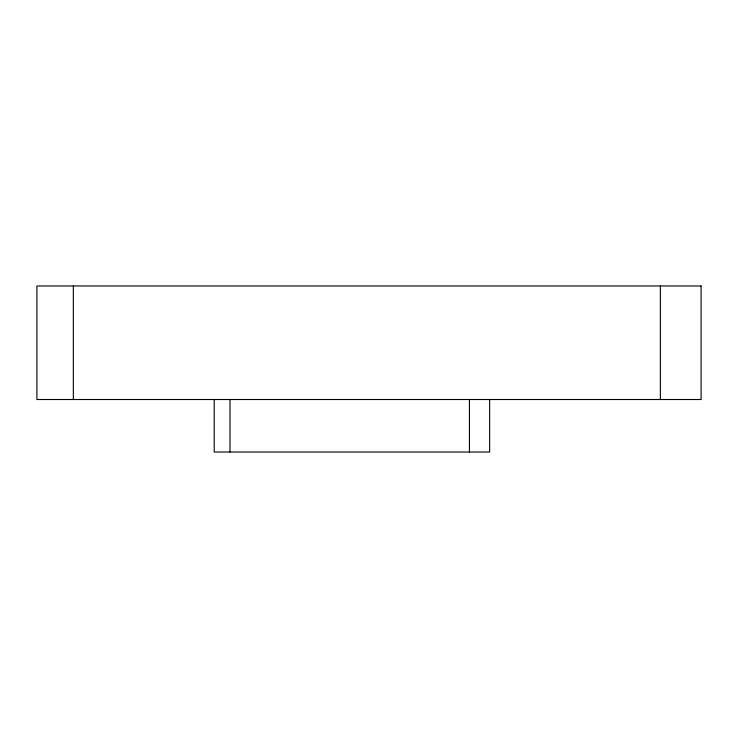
<?xml version="1.0" encoding="UTF-8"?>
<svg xmlns="http://www.w3.org/2000/svg" width="738" height="738" viewBox="0 0 738 738"><rect width="100%" height="100%" fill="white"/><g stroke="black" fill="none" stroke-linecap="round" stroke-linejoin="round"><path stroke-width="1.11" d="M660.372 285.975L660.372 399.516M489.645 399.516L489.645 452.025L214.214 452.025L214.214 399.516M469.451 399.516L469.451 452.025M229.988 399.516L229.988 452.025M73.33 285.975L73.33 399.516M701.1 285.975L36.9 285.975L36.9 399.516L701.1 399.516L701.1 285.975"/></g></svg>
